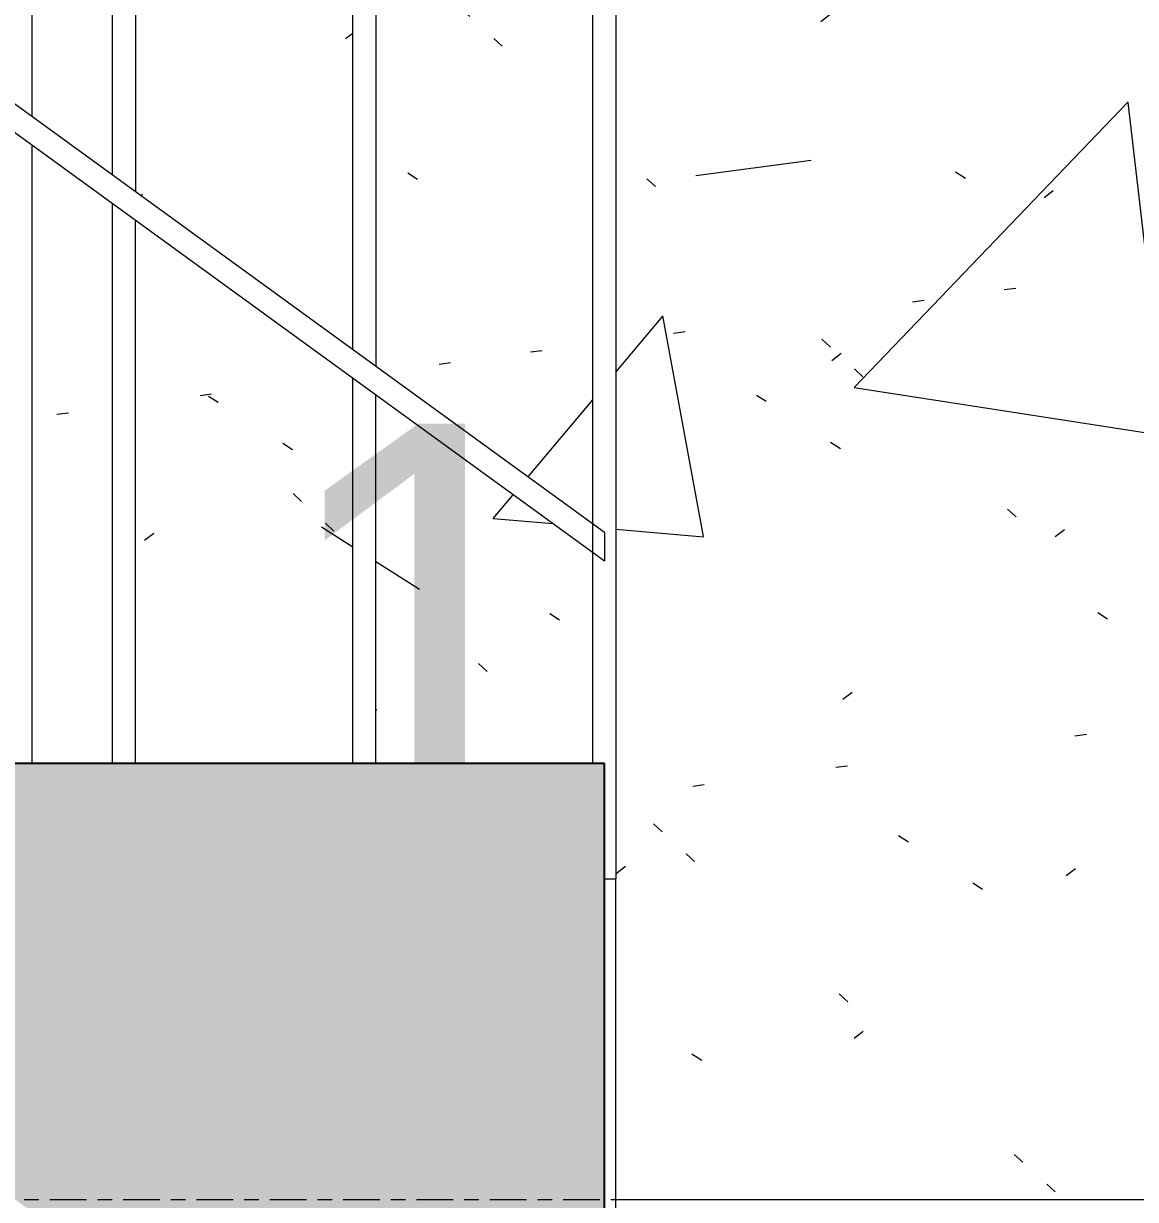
# Model space of a CAD drawing. Header units: millimetres. Extents: x 3451 to 201731, y -8641 to 35300.
# Drawn here: x 126117 to 126599, y 12400 to 12909 of the extents above; entities that cross this region are included whole.
import ezdxf

# ---------------------------------------------------------------- set-up
doc = ezdxf.new("R2010")
doc.units = ezdxf.units.MM
doc.linetypes.add('Centre', pattern=[31.75, 6.35, -4.7625, 15.875, -4.7625])
for name, color, linetype, lineweight in [('A-FLOR-HRAL', 11, 'Continuous', 9), ('A-FLOR-LEVL-2', 51, 'Centre', 9), ('A-WALL-PATT-4', 111, 'Continuous', 9), ('I-WALL', 2, 'Continuous', 9), ('S-STRS-1', 31, 'Continuous', 25), ('S-STRS-2', 31, 'Continuous', 5), ('S-STRS-ANNO', 31, 'Continuous', 9)]:
    doc.layers.add(name, color=color, linetype=linetype, lineweight=lineweight)
doc.styles.add('Arial', font='arial.ttf', dxfattribs={"height": 178.59})

# ---------------------------------------------------------------- blocks, each defined once
blk = doc.blocks.new('Railing - 10mm-V309-TKCS_MẶT CẮT D')
at = {"layer": 'A-FLOR-HRAL'}
for p, q in [((-74367.99, 22788.89), (-74367.99, 22955.72)), ((-74357.99, 22788.89), (-74357.99, 22948.45))]:
    blk.add_line(p, q, dxfattribs=at)
blk = doc.blocks.new('Railing - 10mm-V310-TKCS_MẶT CẮT D')
at = {"layer": 'A-FLOR-HRAL'}
for p, q in [((-74471.99, 22788.89), (-74471.99, 23031.27)), ((-74461.99, 22788.89), (-74461.99, 23024.01)), ((-74471.99, 22545.26), (-74471.99, 22569.34)), ((-74461.99, 22552.52), (-74461.99, 22562.07))]:
    blk.add_line(p, q, dxfattribs=at)
blk = doc.blocks.new('Railing - 10mm-V306-TKCS_MẶT CẮT D')
at = {"layer": 'A-FLOR-HRAL'}
for p, q in [((-76239.99, 24328.08), (-76239.99, 25315.72)), ((-76229.99, 25308.45), (-76229.99, 24320.81))]:
    blk.add_line(p, q, dxfattribs=at)
blk = doc.blocks.new('Railing - 50 x 10mm-V317-TKCS_MẶT CẮT D')
at = {"layer": 'A-FLOR-HRAL'}
for p, q in [((-74253.99, 22550), (-74253.99, 22738.89)), ((-74263.99, 22411.11), (-74263.99, 22418.23))]:
    blk.add_line(p, q, dxfattribs=at)
blk = doc.blocks.new('Railing - 50 x 10mm-952826-TKCS_MẶT CẮT D')
at = {"layer": 'A-FLOR-HRAL'}
for p, q in [((-76343.99, 24300), (-76343.99, 25391.27)), ((-76333.99, 25384.01), (-76333.99, 24250)), ((-76338.99, 24250), (-76333.99, 24250))]:
    blk.add_line(p, q, dxfattribs=at)
blk = doc.blocks.new('Railing - Railing-V319-TKCS_MẶT CẮT D')
at = {"layer": 'A-FLOR-HRAL'}
for p, q in [((-74258.99, 16088.89), (-76338.99, 17600)), ((-74258.99, 16076.53), (-76338.99, 17587.64)), ((-74258.99, 16088.89), (-74258.99, 16076.53))]:
    blk.add_line(p, q, dxfattribs=at)
for name, p in [('Railing - 10mm-V310-TKCS_MẶT CẮT D', (0, -3400)), ('Railing - 10mm-V309-TKCS_MẶT CẮT D', (0, -3400)), ('Railing - 50 x 10mm-V317-TKCS_MẶT CẮT D', (0, -3400)), ('Railing - 10mm-V306-TKCS_MẶT CẮT D', (1768, -8084.44)), ('Railing - 10mm-V306-TKCS_MẶT CẮT D', (1872, -8160)), ('Railing - 50 x 10mm-952826-TKCS_MẶT CẮT D', (2080, -8311.11))]:
    blk.add_blockref(name, p)

msp = doc.modelspace()

# ---------------------------------------------------------------- hatches: boundary and pattern name
at = {"layer": 'A-WALL-PATT-4'}
h = msp.add_hatch(dxfattribs=at)
h.set_pattern_fill('FP_35', color=256, style=0, pattern_type=2)
h.set_pattern_definition([(50, (148640.8, 14125), (1093.104, -95.634), [114.3, -1257.3]), (355, (148640.8, 14125), (-211.46, 1146.34), [91.44, -1005.84]), (100.451, (148731.9, 14117), (881.656, 1050.7), [97.14, -1068.54]), (46.184, (148640.8, 14429.8), (1626.475, -252.26), [171.45, -1885.95]), (96.636, (148776.3, 14408.8), (1424.42, 1484.57), [145.71, -1602.81]), (351.184, (148640.8, 14429.8), (1424.43, 1484.55), [137.16, -1508.76]), (21, (148793.2, 14353.6), (909.686, -613.59), [114.3, -1257.3]), (326, (148793.2, 14353.6), (370.81, 1105.13), [91.44, -1005.84]), (71.451, (148869, 14302.5), (1280.503, 491.53), [97.14, -1068.54]), (37.5, (148640.8, 14125), (18.5313, 507.33), [50.292, -943.356, 50.292, -970.788, -1009.65]), (37.5, (148640.8, 14125), (18.5313, 507.33), [-2014.728, 50.292, -959.358]), (7.5, (148640.8, 14125), (400.918, 601.084), [50.292, -531.876, 50.292, -920.496, -384.81]), (7.5, (148640.8, 14125), (400.918, 601.084), [-1552.956, 50.292, -334.518]), (327.5, (148300.93, 14125), (813.545, -34.374), [50.292, -330.708, 50.292, -1138.428, -1577.34]), (327.5, (148300.93, 14125), (813.545, -34.374), [-1569.72, 50.292, -1527.048]), (317.5, (148148.5, 14125), (888.775, 152.56), [50.292, -445.008, 50.292, -739.14, -1120.14]), (317.5, (148148.5, 14125), (888.775, 152.56), [-1284.73, 50.29, -1069.85])])
h.paths.add_polyline_path([(126483.81, 12400), (127315.95, 12400), (127315.95, 14950), (126120.95, 14950), (126120.95, 13868.98), (126368.85, 13688.89), (126368.85, 13676.53), (126373.85, 13672.9), (126373.85, 12400)])
h.paths.add_polyline_path([(127789.95, 12400), (127830.9, 12400), (127830.9, 15330), (127590.95, 15330), (127590.95, 14950), (127515.95, 14950), (127515.95, 12400)])
h.paths.add_polyline_path([(126363.85, 12588.89), (126363.85, 12680.16), (126269.85, 12748.45), (126269.85, 12588.89), (126362.49, 12588.89)])
h.paths.add_polyline_path([(126165.85, 12588.89), (126259.85, 12588.89), (126259.85, 12755.72), (126165.85, 12824.01), (126165.85, 12676.53)])
h.paths.add_polyline_path([(126155.85, 12588.89), (126155.85, 12831.27), (126120.95, 12856.62), (126120.95, 12588.89)])
h.paths.add_polyline_path([(126363.85, 12692.52), (126363.85, 13484.01), (126269.85, 13415.72), (126269.85, 12760.81)])
h.paths.add_polyline_path([(126259.85, 12768.08), (126259.85, 13408.45), (126165.85, 13340.16), (126165.85, 12836.37), (126246.49, 12777.78)])
h.paths.add_polyline_path([(126155.85, 12843.63), (126155.85, 13332.9), (126120.95, 13307.54), (126120.95, 12868.98)])
h.paths.add_polyline_path([(126120.95, 13319.91), (126155.85, 13345.26), (126155.85, 13831.27), (126120.95, 13856.62), (126120.95, 13340.16)])
h.paths.add_polyline_path([(126165.85, 13352.52), (126259.85, 13420.81), (126259.85, 13755.72), (126165.85, 13824.01), (126165.85, 13415.72)])
h.paths.add_polyline_path([(126269.85, 13428.08), (126363.85, 13496.37), (126363.85, 13680.16), (126269.85, 13748.45), (126269.85, 13500)])
h.paths.add_polyline_path([(128700.9, 15730), (128915.9, 15730), (128915.9, 15750), (128700.9, 15750)])
h.paths.add_polyline_path([(127789.95, 15750), (127830.9, 15750), (127830.9, 15800), (127515.95, 15800), (127515.95, 15750), (127590.95, 15750)])
h.paths.add_polyline_path([(127315.95, 15750), (127315.95, 15800), (126373.85, 15800), (126373.85, 15750), (127290.95, 15750)])
h.paths.add_polyline_path([(126155.85, 15750), (126155.85, 15769.34), (126120.95, 15794.69), (126120.95, 15750), (126155.66, 15750)])
h.paths.add_polyline_path([(126165.85, 15752.52), (126172.42, 15757.3), (126165.85, 15762.07)])
h = msp.add_hatch(dxfattribs=at)
h.set_pattern_fill('FP_36', color=256, style=0, pattern_type=2)
h.set_pattern_definition([(37.5, (148640.78, 14125), (-4.79953, 146.8239), [5.029, -110.795, 5.029, -124.511, -123.825]), (37.5, (148640.78, 14125), (-4.79953, 146.8239), [-245.364, 5.029, -118.796]), (7.5, (148640.78, 14125), (134.8574, 215.0472), [5.029, -57.455, 5.029, -99.365, -40.005]), (7.5, (148640.78, 14125), (134.8574, 215.0472), [-166.878, 5.029, -34.976]), (327.5, (148547.06, 14125), (237.29776, 0.4316), [5.029, -33.071, 5.029, -132.131, -179.07]), (327.5, (148547.06, 14125), (237.29776, 0.4316), [-175.26, 5.029, -174.041]), (317.5, (148547.06, 14125), (229.067, 66.8792), [5.029, -14.021, 5.029, -84.887, -102.87]), (317.5, (148547.06, 14125), (229.067, 66.8792), [-108.966, 5.029, -97.841])])
h.paths.add_polyline_path([(126483.81, 12400), (127315.95, 12400), (127315.95, 14950), (126120.95, 14950), (126120.95, 13868.98), (126368.85, 13688.89), (126368.85, 13676.53), (126373.85, 13672.9), (126373.85, 12400)])
h.paths.add_polyline_path([(127789.95, 12400), (127830.9, 12400), (127830.9, 15330), (127590.95, 15330), (127590.95, 14950), (127515.95, 14950), (127515.95, 12400)])
h.paths.add_polyline_path([(126363.85, 12588.89), (126363.85, 12680.16), (126269.85, 12748.45), (126269.85, 12588.89), (126362.49, 12588.89)])
h.paths.add_polyline_path([(126165.85, 12588.89), (126259.85, 12588.89), (126259.85, 12755.72), (126165.85, 12824.01), (126165.85, 12676.53)])
h.paths.add_polyline_path([(126155.85, 12588.89), (126155.85, 12831.27), (126120.95, 12856.62), (126120.95, 12588.89)])
h.paths.add_polyline_path([(126363.85, 12692.52), (126363.85, 13484.01), (126269.85, 13415.72), (126269.85, 12760.81)])
h.paths.add_polyline_path([(126259.85, 12768.08), (126259.85, 13408.45), (126165.85, 13340.16), (126165.85, 12836.37), (126246.49, 12777.78)])
h.paths.add_polyline_path([(126155.85, 12843.63), (126155.85, 13332.9), (126120.95, 13307.54), (126120.95, 12868.98)])
h.paths.add_polyline_path([(126120.95, 13319.91), (126155.85, 13345.26), (126155.85, 13831.27), (126120.95, 13856.62), (126120.95, 13340.16)])
h.paths.add_polyline_path([(126165.85, 13352.52), (126259.85, 13420.81), (126259.85, 13755.72), (126165.85, 13824.01), (126165.85, 13415.72)])
h.paths.add_polyline_path([(126269.85, 13428.08), (126363.85, 13496.37), (126363.85, 13680.16), (126269.85, 13748.45), (126269.85, 13500)])
h.paths.add_polyline_path([(128700.9, 15730), (128915.9, 15730), (128915.9, 15750), (128700.9, 15750)])
h.paths.add_polyline_path([(127789.95, 15750), (127830.9, 15750), (127830.9, 15800), (127515.95, 15800), (127515.95, 15750), (127590.95, 15750)])
h.paths.add_polyline_path([(127315.95, 15750), (127315.95, 15800), (126373.85, 15800), (126373.85, 15750), (127290.95, 15750)])
h.paths.add_polyline_path([(126155.85, 15750), (126155.85, 15769.34), (126120.95, 15794.69), (126120.95, 15750), (126155.66, 15750)])
h.paths.add_polyline_path([(126165.85, 15752.52), (126172.42, 15757.3), (126165.85, 15762.07)])
at = {"layer": 'S-STRS-2'}
msp.add_hatch(color=256, dxfattribs=at).paths.add_polyline_path([(126368.85, 12214.59), (126368.85, 12588.89), (126108.85, 12588.89), (126108.85, 12777.78), (125848.85, 12777.78), (125848.85, 12966.67), (125588.85, 12966.67), (125588.85, 13155.56), (125328.85, 13155.56), (125328.85, 13344.44), (125068.85, 13344.44), (125068.85, 13533.33), (124808.85, 13533.33), (124808.85, 13722.22), (124548.85, 13722.22), (124548.85, 13911.11), (124288.85, 13911.11), (124288.85, 13725.71), (125830.74, 12605.53)])

# ---------------------------------------------------------------- linework, layer by layer
at = {"layer": 'A-FLOR-LEVL-2'}
msp.add_line((106972.38, 12400), (198239.74, 12400), dxfattribs=at)
at = {"layer": 'I-WALL'}
for p, q in [((126120.95, 13307.54), (126120.95, 12868.98)), ((126120.95, 12856.62), (126120.95, 12588.89)), ((126373.85, 12400), (127315.95, 12400))]:
    msp.add_line(p, q, dxfattribs=at)
at = {"layer": 'S-STRS-1'}
for p, q in [((126368.85, 12588.89), (126108.85, 12588.89)), ((126368.85, 12214.59), (126368.85, 12588.89))]:
    msp.add_line(p, q, dxfattribs=at)

# ---------------------------------------------------------------- block references
at = {"layer": 'A-FLOR-HRAL'}
for p in [(200627.84, -3400), (200627.84, -6800)]:
    msp.add_blockref('Railing - Railing-V319-TKCS_MẶT CẮT D', p, dxfattribs=at)

# ---------------------------------------------------------------- texts
at = {"layer": 'S-STRS-ANNO', "insert": (126223.76, 12736.09), "char_height": 178.59, "width": 164.8283, "attachment_point": 1, "line_spacing_factor": 0.941778, "style": 'Arial'}
msp.add_mtext('1', dxfattribs=at)

doc.saveas('drawing.dxf')
